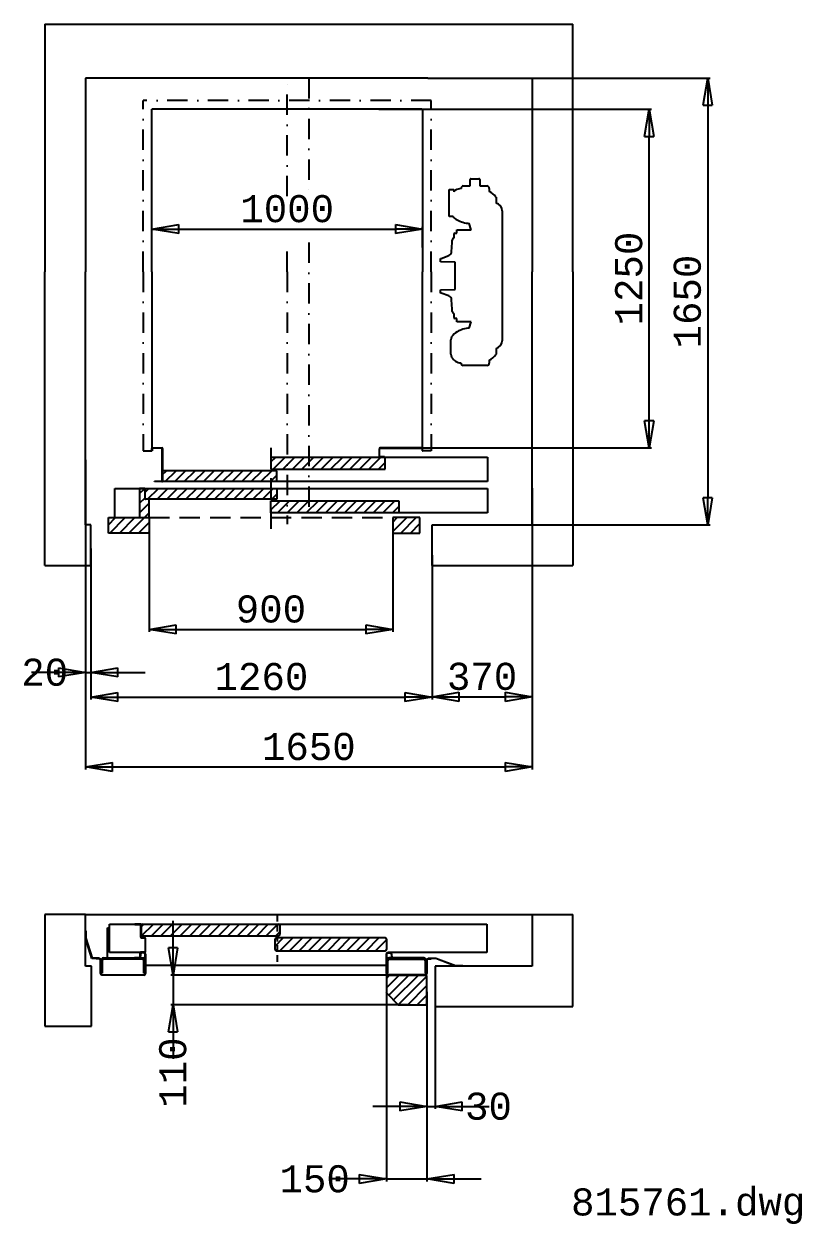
# Model space of a CAD drawing. Extents: x 66121 to 89453, y -8534 to 10021.
# Drawn here: x 76638 to 79512, y -7979 to -3547 of the extents above; entities that cross this region are included whole.
import ezdxf

# ---------------------------------------------------------------- set-up
doc = ezdxf.new("R2010")
doc.units = 0
doc.header["$LTSCALE"] = 50
doc.header["$MEASUREMENT"] = 0
doc.linetypes.add('DASHDOT', pattern=[1, 0.5, -0.25, 0, -0.25])
doc.linetypes.add('DASHED', pattern=[0.75, 0.5, -0.25])
doc.layers.get('0').update_dxf_attribs({"linetype": 'CONTINUOUS'})
doc.layers.get('Defpoints').update_dxf_attribs({"linetype": 'CONTINUOUS'})
for name, color, linetype in [('CONT_35', 250, 'CONTINUOUS'), ('CONT_70', 5, 'CONTINUOUS'), ('DASH_35', 30, 'DASHED'), ('DASHD_35', 40, 'DASHDOT'), ('DIM_MM', 7, 'CONTINUOUS'), ('HATCH_35', 6, 'CONTINUOUS'), ('TEXT_50', 7, 'CONTINUOUS')]:
    doc.layers.add(name, color=color, linetype=linetype)
doc.styles.get("Standard").update_dxf_attribs({"font": 'monotxt'})
doc.dimstyles.get("Standard").update_dxf_attribs({"dimscale": 50, "dimtxt": 2, "dimasz": 2, "dimexe": 0.18, "dimexo": 0, "dimgap": 0.5, "dimtad": 1, "dimdec": 0, "dimrnd": 1, "dimzin": 0, "dimdsep": 46, "dimtxsty": 'Standard', "dimblk": 'CLOSED', "dimcen": 0.09, "dimadec": 0, "dimazin": 0, "dimtfac": 1, "dimtdec": 0, "dimtmove": 2, "dimatfit": 0, "dimldrblk": 'CLOSED', "dimfxl": 1, "dimtolj": 1, "dimtzin": 0, "dimarcsym": 0})
pattern_1 = [(45, (70476.264, -51376.39), (-17.67767, 17.67767), [])]
pattern_2 = [(45, (70426.264, -51376.39), (-17.67767, 17.67767), [])]

# ---------------------------------------------------------------- blocks, each defined once
blk = doc.blocks.new('_Closed')
at = {"color": 0, "linetype": 'Continuous', "lineweight": -2}
for p, q in [((-1, 0.167), (0, 0)), ((-1, 0.167), (-1, -0.167)), ((0, 0), (-1, -0.167)), ((0, 0), (-1, 0))]:
    blk.add_line(p, q, dxfattribs=at)
blk = doc.blocks.new('*D189')
at = {"layer": 'Defpoints', "color": 0, "transparency": 16777216}
for p in [(77976.4, -7100), (78126.5, -7121.3), (78126.5, -7812.3)]:
    blk.add_point(p, dxfattribs=at)
at = {"layer": 'DIM_MM', "color": 0, "lineweight": -2, "transparency": 16777216}
for p, q in [((77976.4, -7100), (77976.4, -7821.3)), ((78126.5, -7121.3), (78126.5, -7821.3)), ((77876.4, -7812.3), (77776.4, -7812.3)), ((77976.4, -7812.3), (78126.5, -7812.3)), ((78226.5, -7812.3), (78326.5, -7812.3))]:
    blk.add_line(p, q, dxfattribs=at)
at = {"layer": 'DIM_MM', "color": 0, "lineweight": -2, "transparency": 16777216, "xscale": 100, "yscale": 100, "zscale": 100}
blk.add_blockref('_Closed', (77976.4, -7812.3), dxfattribs=at)
at = {"layer": 'DIM_MM', "color": 0, "lineweight": -2, "transparency": 16777216, "xscale": 100, "yscale": 100, "zscale": 100, "rotation": 180}
blk.add_blockref('_Closed', (78126.5, -7812.3), dxfattribs=at)
at = {"layer": 'DIM_MM', "color": 0, "transparency": 16777216, "insert": (77711.6, -7812.3), "char_height": 100, "attachment_point": 5}
blk.add_mtext('\\A1;150', dxfattribs=at)
blk = doc.blocks.new('*D11')
at = {"layer": 'Defpoints', "color": 0, "transparency": 16777216}
for p in [(78015.2, -7059.2), (77188.8, -7169), (78059.2, -7169)]:
    blk.add_point(p, dxfattribs=at)
at = {"layer": 'DIM_MM', "color": 0, "lineweight": -2, "transparency": 16777216}
for p, q in [((77188.8, -6959.2), (77188.8, -6859.2)), ((78015.2, -7059.2), (77179.8, -7059.2)), ((77188.8, -7059.2), (77188.8, -7169)), ((78059.2, -7169), (77179.8, -7169)), ((77188.8, -7269), (77188.8, -7369))]:
    blk.add_line(p, q, dxfattribs=at)
at = {"layer": 'DIM_MM', "color": 0, "lineweight": -2, "transparency": 16777216, "xscale": 100, "yscale": 100, "zscale": 100}
for p, rotation in [((77188.8, -7059.2), 270), ((77188.8, -7169), 90)]:
    blk.add_blockref('_Closed', p, dxfattribs=dict(at, rotation=rotation))
at = {"layer": 'DIM_MM', "color": 0, "transparency": 16777216, "insert": (77188, -7419.4), "char_height": 100, "attachment_point": 5, "rotation": 90}
blk.add_mtext('\\A1;110', dxfattribs=at)
blk = doc.blocks.new('*D12')
at = {"layer": 'Defpoints', "color": 0, "transparency": 16777216}
for p in [(76865.1, -5155.7), (78515.1, -5260.8), (78515.1, -6290.7)]:
    blk.add_point(p, dxfattribs=at)
at = {"layer": 'DIM_MM', "color": 0, "lineweight": -2, "transparency": 16777216}
for p, q in [((76865.1, -5155.7), (76865.1, -6299.7)), ((78515.1, -5260.8), (78515.1, -6299.7)), ((76965.1, -6290.7), (78415.1, -6290.7))]:
    blk.add_line(p, q, dxfattribs=at)
at = {"layer": 'DIM_MM', "color": 0, "lineweight": -2, "transparency": 16777216, "xscale": 100, "yscale": 100, "zscale": 100, "rotation": 180}
blk.add_blockref('_Closed', (76865.1, -6290.7), dxfattribs=at)
at = {"layer": 'DIM_MM', "color": 0, "lineweight": -2, "transparency": 16777216, "xscale": 100, "yscale": 100, "zscale": 100}
blk.add_blockref('_Closed', (78515.1, -6290.7), dxfattribs=at)
at = {"layer": 'DIM_MM', "color": 0, "transparency": 16777216, "insert": (77690.1, -6215.7), "char_height": 100, "attachment_point": 5}
blk.add_mtext('\\A1;1650', dxfattribs=at)
blk = doc.blocks.new('*D13')
at = {"layer": 'Defpoints', "color": 0, "transparency": 16777216}
for p in [(76885.1, -5483.2), (78145.1, -5508.7), (78145.1, -6032.3)]:
    blk.add_point(p, dxfattribs=at)
at = {"layer": 'DIM_MM', "color": 0, "lineweight": -2, "transparency": 16777216}
for p, q in [((76885.1, -5483.2), (76885.1, -6041.3)), ((78145.1, -5508.7), (78145.1, -6041.3)), ((76985.1, -6032.3), (78045.1, -6032.3))]:
    blk.add_line(p, q, dxfattribs=at)
at = {"layer": 'DIM_MM', "color": 0, "lineweight": -2, "transparency": 16777216, "xscale": 100, "yscale": 100, "zscale": 100, "rotation": 180}
blk.add_blockref('_Closed', (76885.1, -6032.3), dxfattribs=at)
at = {"layer": 'DIM_MM', "color": 0, "lineweight": -2, "transparency": 16777216, "xscale": 100, "yscale": 100, "zscale": 100}
blk.add_blockref('_Closed', (78145.1, -6032.3), dxfattribs=at)
at = {"layer": 'DIM_MM', "color": 0, "transparency": 16777216, "insert": (77515.1, -5957.3), "char_height": 100, "attachment_point": 5}
blk.add_mtext('\\A1;1260', dxfattribs=at)
blk = doc.blocks.new('*D14')
at = {"layer": 'Defpoints', "color": 0, "transparency": 16777216}
for p in [(77100.1, -5397.5), (78000.1, -5396.5), (78000.1, -5782.8)]:
    blk.add_point(p, dxfattribs=at)
at = {"layer": 'DIM_MM', "color": 0, "lineweight": -2, "transparency": 16777216}
for p, q in [((77100.1, -5397.5), (77100.1, -5791.8)), ((78000.1, -5396.5), (78000.1, -5791.8)), ((77200.1, -5782.8), (77900.1, -5782.8))]:
    blk.add_line(p, q, dxfattribs=at)
at = {"layer": 'DIM_MM', "color": 0, "lineweight": -2, "transparency": 16777216, "xscale": 100, "yscale": 100, "zscale": 100, "rotation": 180}
blk.add_blockref('_Closed', (77100.1, -5782.8), dxfattribs=at)
at = {"layer": 'DIM_MM', "color": 0, "lineweight": -2, "transparency": 16777216, "xscale": 100, "yscale": 100, "zscale": 100}
blk.add_blockref('_Closed', (78000.1, -5782.8), dxfattribs=at)
at = {"layer": 'DIM_MM', "color": 0, "transparency": 16777216, "insert": (77550.1, -5707.8), "char_height": 100, "attachment_point": 5}
blk.add_mtext('\\A1;900', dxfattribs=at)
blk = doc.blocks.new('*D15')
at = {"layer": 'Defpoints', "color": 0, "transparency": 16777216}
for p in [(78110.1, -4304.3), (78110.1, -4372.1), (77110.1, -4447.8)]:
    blk.add_point(p, dxfattribs=at)
at = {"layer": 'DIM_MM', "color": 0, "lineweight": -2, "transparency": 16777216}
for p, q in [((77110.1, -4447.8), (77110.1, -4295.3)), ((78110.1, -4372.1), (78110.1, -4295.3)), ((77210.1, -4304.3), (78010.1, -4304.3))]:
    blk.add_line(p, q, dxfattribs=at)
at = {"layer": 'DIM_MM', "color": 0, "lineweight": -2, "transparency": 16777216, "xscale": 100, "yscale": 100, "zscale": 100, "rotation": 180}
blk.add_blockref('_Closed', (77110.1, -4304.3), dxfattribs=at)
at = {"layer": 'DIM_MM', "color": 0, "lineweight": -2, "transparency": 16777216, "xscale": 100, "yscale": 100, "zscale": 100}
blk.add_blockref('_Closed', (78110.1, -4304.3), dxfattribs=at)
at = {"layer": 'DIM_MM', "color": 0, "transparency": 16777216, "insert": (77610.1, -4229.3), "char_height": 100, "attachment_point": 5}
blk.add_mtext('\\A1;1000', dxfattribs=at)
blk = doc.blocks.new('*D16')
at = {"layer": 'Defpoints', "color": 0, "transparency": 16777216}
for p in [(76865.1, -5396.7), (76885.1, -5546.7), (76885.1, -5941.4)]:
    blk.add_point(p, dxfattribs=at)
at = {"layer": 'DIM_MM', "color": 0, "lineweight": -2, "transparency": 16777216}
for p, q in [((76865.1, -5396.7), (76865.1, -5950.4)), ((76885.1, -5546.7), (76885.1, -5950.4)), ((76765.1, -5941.4), (76665.1, -5941.4)), ((76865.1, -5941.4), (76885.1, -5941.4)), ((76985.1, -5941.4), (77085.1, -5941.4))]:
    blk.add_line(p, q, dxfattribs=at)
at = {"layer": 'DIM_MM', "color": 0, "lineweight": -2, "transparency": 16777216, "xscale": 100, "yscale": 100, "zscale": 100}
blk.add_blockref('_Closed', (76865.1, -5941.4), dxfattribs=at)
at = {"layer": 'DIM_MM', "color": 0, "lineweight": -2, "transparency": 16777216, "xscale": 100, "yscale": 100, "zscale": 100, "rotation": 180}
blk.add_blockref('_Closed', (76885.1, -5941.4), dxfattribs=at)
at = {"layer": 'DIM_MM', "color": 0, "transparency": 16777216, "insert": (76714.2, -5941.4), "char_height": 100, "attachment_point": 5}
blk.add_mtext('\\A1;20', dxfattribs=at)
blk = doc.blocks.new('*D45')
at = {"layer": 'Defpoints', "color": 0, "transparency": 16777216}
for p in [(78126.5, -7149.7), (78156.8, -7144.1), (78156.8, -7544.1)]:
    blk.add_point(p, dxfattribs=at)
at = {"layer": 'DIM_MM', "color": 0, "lineweight": -2, "transparency": 16777216}
for p, q in [((78126.5, -7149.7), (78126.5, -7553.1)), ((78156.8, -7144.1), (78156.8, -7553.1)), ((78026.5, -7544.1), (77926.5, -7544.1)), ((78126.5, -7544.1), (78156.8, -7544.1)), ((78256.8, -7544.1), (78356.8, -7544.1))]:
    blk.add_line(p, q, dxfattribs=at)
at = {"layer": 'DIM_MM', "color": 0, "lineweight": -2, "transparency": 16777216, "xscale": 100, "yscale": 100, "zscale": 100}
blk.add_blockref('_Closed', (78126.5, -7544.1), dxfattribs=at)
at = {"layer": 'DIM_MM', "color": 0, "lineweight": -2, "transparency": 16777216, "xscale": 100, "yscale": 100, "zscale": 100, "rotation": 180}
blk.add_blockref('_Closed', (78156.8, -7544.1), dxfattribs=at)
at = {"layer": 'DIM_MM', "color": 0, "transparency": 16777216, "insert": (78353.7, -7544.1), "char_height": 100, "attachment_point": 5}
blk.add_mtext('\\A1;30', dxfattribs=at)
blk = doc.blocks.new('*D46')
at = {"layer": 'Defpoints', "color": 0, "transparency": 16777216}
for p in [(78250.6, -3746.7), (78341.4, -5396.7), (79163.8, -5396.7)]:
    blk.add_point(p, dxfattribs=at)
at = {"layer": 'DIM_MM', "color": 0, "lineweight": -2, "transparency": 16777216}
for p, q in [((78250.6, -3746.7), (79172.8, -3746.7)), ((79163.8, -3846.7), (79163.8, -5296.7)), ((78341.4, -5396.7), (79172.8, -5396.7))]:
    blk.add_line(p, q, dxfattribs=at)
at = {"layer": 'DIM_MM', "color": 0, "lineweight": -2, "transparency": 16777216, "xscale": 100, "yscale": 100, "zscale": 100}
for p, rotation in [((79163.8, -3746.7), 90), ((79163.8, -5396.7), 270)]:
    blk.add_blockref('_Closed', p, dxfattribs=dict(at, rotation=rotation))
at = {"layer": 'DIM_MM', "color": 0, "transparency": 16777216, "insert": (79088.8, -4571.7), "char_height": 100, "attachment_point": 5, "rotation": 90}
blk.add_mtext('\\A1;1650', dxfattribs=at)
blk = doc.blocks.new('*D47')
at = {"layer": 'Defpoints', "color": 0, "transparency": 16777216}
for p in [(77948.2, -3861.7), (78947.4, -3861.7), (77985.4, -5111.7)]:
    blk.add_point(p, dxfattribs=at)
at = {"layer": 'DIM_MM', "color": 0, "lineweight": -2, "transparency": 16777216}
for p, q in [((77948.2, -3861.7), (78956.4, -3861.7)), ((78947.4, -5011.7), (78947.4, -3961.7)), ((77985.4, -5111.7), (78956.4, -5111.7))]:
    blk.add_line(p, q, dxfattribs=at)
at = {"layer": 'DIM_MM', "color": 0, "lineweight": -2, "transparency": 16777216, "xscale": 100, "yscale": 100, "zscale": 100}
for p, rotation in [((78947.4, -3861.7), 90), ((78947.4, -5111.7), 270)]:
    blk.add_blockref('_Closed', p, dxfattribs=dict(at, rotation=rotation))
at = {"layer": 'DIM_MM', "color": 0, "transparency": 16777216, "insert": (78872.4, -4486.7), "char_height": 100, "attachment_point": 5, "rotation": 90}
blk.add_mtext('\\A1;1250', dxfattribs=at)
blk = doc.blocks.new('*D48')
at = {"layer": 'Defpoints', "color": 0, "transparency": 16777216}
for p in [(78515.1, -5282.5), (78145.1, -5534.1), (78515.1, -6031.6)]:
    blk.add_point(p, dxfattribs=at)
at = {"layer": 'DIM_MM', "color": 0, "lineweight": -2, "transparency": 16777216}
for p, q in [((78515.1, -5282.5), (78515.1, -6040.6)), ((78145.1, -5534.1), (78145.1, -6040.6)), ((78245.1, -6031.6), (78415.1, -6031.6))]:
    blk.add_line(p, q, dxfattribs=at)
at = {"layer": 'DIM_MM', "color": 0, "lineweight": -2, "transparency": 16777216, "xscale": 100, "yscale": 100, "zscale": 100, "rotation": 180}
blk.add_blockref('_Closed', (78145.1, -6031.6), dxfattribs=at)
at = {"layer": 'DIM_MM', "color": 0, "lineweight": -2, "transparency": 16777216, "xscale": 100, "yscale": 100, "zscale": 100}
blk.add_blockref('_Closed', (78515.1, -6031.6), dxfattribs=at)
at = {"layer": 'DIM_MM', "color": 0, "transparency": 16777216, "insert": (78330.1, -5956.6), "char_height": 100, "attachment_point": 5}
blk.add_mtext('\\A1;370', dxfattribs=at)

msp = doc.modelspace()

# ---------------------------------------------------------------- hatches: boundary and pattern name
at = {"layer": 'HATCH_35'}
h = msp.add_hatch(dxfattribs=at)
h.set_pattern_fill('ANSI31', color=256, scale=200, style=0)
h.set_pattern_definition(pattern_1)
h.paths.add_polyline_path([(77610.1, -5351.7), (77610.1, -5307.3), (77550.1, -5307.3), (77550.1, -5351.7)])
h.paths.add_polyline_path([(77690.1, -5351.7), (77690.1, -5307.3), (77610.1, -5307.3), (77610.1, -5351.7)])
h.paths.add_polyline_path([(77690.1, -5307.3), (77690.1, -5351.7), (78022.1, -5351.7), (78022.1, -5307.3)])
h.paths.add_polyline_path([(77610.1, -5191.1), (77610.1, -5146.7), (77550.1, -5146.7), (77550.1, -5191.1)])
h.paths.add_polyline_path([(77690.1, -5191.1), (77690.1, -5146.7), (77610.1, -5146.7), (77610.1, -5191.1)])
h.paths.add_polyline_path([(77690.1, -5146.7), (77690.1, -5191.1), (77972.1, -5191.1), (77972.1, -5146.7)])
h = msp.add_hatch(dxfattribs=at)
h.set_pattern_fill('ANSI31', color=256, scale=200, style=0)
h.set_pattern_definition(pattern_1)
h.paths.add_polyline_path([(77150.1, -5196.7), (77150.1, -5236.7), (77550.1, -5236.7), (77550.1, -5196.7)])
h.paths.add_polyline_path([(77572.1, -5196.7), (77550.1, -5196.7), (77550.1, -5236.7), (77572.1, -5236.7)])
h.paths.add_polyline_path([(77550.1, -5301.7), (77572.1, -5301.7), (77572.1, -5261.7), (77550.1, -5261.7)])
h.paths.add_polyline_path([(77550.1, -5301.7), (77550.1, -5261.7), (77085.1, -5261.7), (77085.1, -5300.1, 0.414214), (77086.7, -5301.7), (77097.5, -5301.7, -0.414214), (77100.1, -5304.3), (77100.1, -5301.7)])
h = msp.add_hatch(dxfattribs=at)
h.set_pattern_fill('ANSI31', color=256, scale=200, style=0)
h.set_pattern_definition(pattern_2)
h.paths.add_polyline_path([(77100.1, -5304.3, 0.414214), (77097.5, -5301.7), (77086.7, -5301.7, -0.414213), (77085.1, -5300.1), (77085.1, -5300.1), (77085.1, -5264.3, 0.414214), (77082.5, -5261.7), (77065.1, -5261.7), (77065.1, -5369.7), (77100.1, -5369.7)])
h = msp.add_hatch(dxfattribs=at)
h.set_pattern_fill('ANSI31', color=256, scale=200, style=0)
h.set_pattern_definition(pattern_2)
h.paths.add_polyline_path([(77100.1, -5426.7), (77100.1, -5369.7), (77065.1, -5369.7), (76950.1, -5369.7), (76950.1, -5426.7)])
h = msp.add_hatch(dxfattribs=at)
h.set_pattern_fill('ANSI31', color=256, scale=200, style=0)
h.set_pattern_definition(pattern_1)
h.paths.add_polyline_path([(78000.1, -5426.7), (78100.1, -5426.7), (78100.1, -5369.7), (78000.1, -5369.7)])
h = msp.add_hatch(dxfattribs=at)
h.set_pattern_fill('ANSI31', color=256, scale=200, style=0)
h.set_pattern_definition(pattern_1)
h.paths.add_polyline_path([(77572.6, -6915.2), (77577, -6915.2, 0.414214), (77582.6, -6909.7), (77582.6, -6876.4, 0.414214), (77577, -6870.9), (77572.6, -6870.9)])
h.paths.add_polyline_path([(77072.2, -6876.4, -0.414214), (77077.8, -6870.9), (77572.6, -6870.9), (77572.6, -6915.2), (77077.8, -6915.2, -0.414214), (77072.2, -6909.7)])
h = msp.add_hatch(dxfattribs=at)
h.set_pattern_fill('ANSI31', color=256, scale=200, style=0)
h.set_pattern_definition(pattern_1)
edge = h.paths.add_edge_path()
edge.add_arc((77972, -6926.3), 5.54, 0, 90)
edge.add_line((77972, -6920.7), (77570.9, -6920.7))
edge.add_arc((77570.9, -6926.3), 5.54, 90, 180)
edge.add_line((77565.4, -6926.3), (77565.4, -6965.1))
edge.add_arc((77570.9, -6965.1), 5.54, 180, 270)
edge.add_line((77570.9, -6970.6), (77972, -6970.6))
edge.add_arc((77972, -6965.1), 5.54, 270, 360)
edge.add_line((77977.5, -6965.1), (77977.5, -6926.3))
h = msp.add_hatch(dxfattribs=at)
h.set_pattern_fill('ANSI31', color=256, scale=200, style=0)
h.set_pattern_definition(pattern_1)
edge = h.paths.add_edge_path()
edge.add_arc((78122.1, -7164.6), 4.43, 270, 360)
edge.add_line((78126.5, -7164.6), (78126.5, -7063.7))
edge.add_arc((78122.1, -7063.7), 4.43, 0, 90)
edge.add_line((78122.1, -7059.2), (77980.8, -7059.2))
edge.add_arc((77980.8, -7063.7), 4.43, 90, 180)
edge.add_line((77976.4, -7063.7), (77976.4, -7122.9))
edge.add_arc((77980.8, -7122.9), 4.43, 180, 225)
edge.add_line((77977.7, -7126), (78019.4, -7167.7))
edge.add_arc((78022.5, -7164.6), 4.43, 225, 270)
edge.add_line((78022.5, -7169), (78122.1, -7169))
h.paths.add_polyline_path([(77553.3, -7887.3), (77870, -7887.3), (77870, -7737.3), (77553.3, -7737.3)], flags=9)

# ---------------------------------------------------------------- linework, layer by layer
at = {"layer": 'CONT_35', "ltscale": 3}
for p, q in [((78107.1, -3861.7), (77110.1, -3861.7)), ((77110.1, -4461.7), (77110.1, -3861.7)), ((78110.1, -3861.7), (78110.1, -4461.7)), ((78285.9, -4144.7), (78285.9, -4121.2)), ((78288.9, -4118.2), (78318.6, -4118.2)), ((78321.6, -4121.2), (78321.6, -4144.7)), ((78208.1, -4158.2), (78225.6, -4158.2)), ((78208.1, -4257.7), (78208.1, -4158.2)), ((78225.6, -4158.2), (78225.6, -4166)), ((78231.8, -4160.7), (78231.8, -4160.7)), ((78252.4, -4154.2), (78252.4, -4154.2)), ((78260.6, -4144.7), (78285.9, -4144.7)), ((78321.6, -4144.7), (78348.3, -4144.7)), ((78348.3, -4144.7), (78348.3, -4144.7)), ((78356.7, -4154.2), (78356.7, -4165.2)), ((78380.6, -4185.9), (78382.5, -4186.5)), ((78382.5, -4186.5), (78382.5, -4208.2)), ((78404.1, -4236.6), (78404.1, -4716.3)), ((78222.8, -4257.7), (78208.1, -4257.7)), ((78289.8, -4306.5), (78282.8, -4283.4)), ((78226.6, -4336.6), (78226.6, -4321.9)), ((78229.6, -4318.9), (78236.6, -4318.9)), ((78236.6, -4306.5), (78289.8, -4306.5)), ((78236.6, -4318.9), (78236.6, -4306.5)), ((78217.5, -4387.7), (78220.1, -4353.5)), ((78220.1, -4353.5), (78220.1, -4344.5)), ((78176.6, -4412.5), (78179.5, -4412.4)), ((78176.6, -4424.5), (78176.6, -4412.5)), ((78230.1, -4426), (78176.6, -4424.5)), ((78179.5, -4412.4), (78207.5, -4402)), ((78230.1, -4526.9), (78230.1, -4426)), ((77110.1, -4461.7), (77110.1, -5111.7)), ((78110.1, -5111.7), (78110.1, -4461.7)), ((78176.6, -4528.5), (78230.1, -4526.9)), ((78176.6, -4540.5), (78176.6, -4528.5)), ((78179.5, -4540.5), (78176.6, -4540.5)), ((78207.5, -4550.9), (78179.5, -4540.5)), ((78220.1, -4599.5), (78217.5, -4565.2)), ((78220.1, -4608.5), (78220.1, -4599.5)), ((78226.6, -4631), (78226.6, -4616.3)), ((78236.6, -4634), (78229.6, -4634)), ((78236.6, -4646.4), (78236.6, -4634)), ((78289.8, -4646.4), (78236.6, -4646.4)), ((78282.8, -4669.5), (78289.8, -4646.4)), ((78215.1, -4765.7), (78215.1, -4713.4)), ((78382.5, -4766.5), (78380.6, -4767)), ((78382.5, -4744.7), (78382.5, -4766.5)), ((78348.3, -4808.3), (78260.6, -4808.2)), ((78356.7, -4787.7), (78356.7, -4798.7)), ((77110.1, -5122.7), (77110.1, -5114.7)), ((77111.6, -5122.7), (77110.1, -5122.7)), ((77111.6, -5114.8), (77111.6, -5122.7)), ((77113.1, -5111.7), (77147, -5111.7)), ((77147, -5113.2), (77113.2, -5113.2)), ((77148.6, -5233.6), (77148.6, -5114.8)), ((77150.1, -5114.8), (77150.1, -5142.6)), ((77950.1, -5114.8), (77950.1, -5143.6)), ((77951.6, -5143.6), (77951.6, -5114.8)), ((78107.1, -5111.7), (77953.2, -5111.7)), ((77953.2, -5113.2), (78107, -5113.2)), ((78108.6, -5114.8), (78108.6, -5122.7)), ((78108.6, -5122.7), (78110.1, -5122.7)), ((78110.1, -5122.7), (78110.1, -5114.7)), ((77550.1, -5146.7), (77550.1, -5191.1)), ((77970.1, -5145.2), (77953.2, -5145.2)), ((77953.2, -5146.7), (77970.1, -5146.7)), ((77970.1, -5146.7), (77970.1, -5145.2)), ((77972.1, -5191.1), (77972.1, -5146.7)), ((78350.1, -5146.7), (78350.1, -5236.7)), ((77572.1, -5196.7), (77150.1, -5196.7)), ((77150.1, -5201.7), (77150.1, -5231.1)), ((77550.1, -5191.1), (77972.1, -5191.1)), ((77572.1, -5236.7), (77572.1, -5196.7)), ((76973.1, -5369.7), (76973.1, -5261.7)), ((77082.5, -5261.7), (77065.1, -5261.7)), ((77065.1, -5261.7), (77065.1, -5369.7)), ((77085.1, -5300.1), (77085.1, -5261.7)), ((77120.1, -5235.2), (77147, -5235.2)), ((77120.1, -5236.7), (77120.1, -5235.2)), ((77147.1, -5236.7), (77120.1, -5236.7)), ((77572.1, -5261.7), (77572.1, -5301.7)), ((78350.1, -5261.7), (78350.1, -5351.7)), ((77097.5, -5301.7), (77086.7, -5301.7)), ((77572.1, -5301.7), (77100.1, -5301.7)), ((77550.1, -5307.3), (78022.1, -5307.3)), ((77550.1, -5351.7), (77550.1, -5307.3)), ((78022.1, -5307.3), (78022.1, -5351.7)), ((76950.1, -5426.7), (76950.1, -5369.7)), ((77100.1, -5369.7), (77100.1, -5426.7)), ((78100.1, -5369.7), (78000.1, -5369.7)), ((78000.1, -5369.7), (78000.1, -5426.7)), ((78100.1, -5426.7), (78100.1, -5369.7)), ((77100.1, -5426.7), (76950.1, -5426.7)), ((78000.1, -5426.7), (78100.1, -5426.7))]:
    msp.add_line(p, q, dxfattribs=at)
at = {"layer": 'CONT_35'}
for p, q in [((76865.1, -6835.8), (78515.1, -6835.8)), ((76865.1, -6923.4), (76865.1, -6895.7)), ((76865.1, -6895.7), (76866.7, -6895.7)), ((76866.7, -6895.7), (76866.7, -6923.5)), ((76945.9, -6996.1), (76945.9, -6885.3)), ((76945.9, -6885.3), (76953.7, -6885.3)), ((76953.7, -6870.9), (78348.1, -6870.9)), ((76953.7, -6976.1), (76953.7, -6870.9)), ((77067.1, -6870.9), (77047.9, -6870.9)), ((77047.9, -6870.9), (77047.9, -6872)), ((77047.9, -6872), (77067.1, -6872)), ((77068.9, -6873.8), (77068.9, -6919)), ((77070, -6919), (77070, -6873.8)), ((77072.2, -6909.7), (77072.2, -6876.4)), ((77077.8, -6870.9), (77577, -6870.9)), ((77582.6, -6876.4), (77582.6, -6909.7)), ((78348.1, -6870.9), (78348.1, -6976.1)), ((76888.1, -6998.3), (76865.1, -6923.4)), ((76866.7, -6923.5), (76889.3, -6996.6)), ((77083.8, -6920.7), (77071.8, -6920.7)), ((77071.8, -6921.8), (77083.8, -6921.8)), ((77577, -6915.2), (77077.8, -6915.2)), ((77085.5, -6923.6), (77085.5, -6973.3)), ((77086.6, -6973.3), (77086.6, -6923.6)), ((77565.4, -6965.1), (77565.4, -6926.3)), ((77570.9, -6920.7), (77972, -6920.7)), ((77977.5, -6926.3), (77977.5, -6965.1)), ((76915.3, -6998.3), (76888.1, -6998.3)), ((76915.3, -6996.6), (76889.3, -6996.6)), ((76905, -6999.4), (76905, -6998.3)), ((76905, -6998.3), (76916, -6998.3)), ((76916, -6999.4), (76905, -6999.4)), ((76915.3, -6996.6), (76915.3, -6998.3)), ((76931.5, -6996.1), (77076.7, -6996.1)), ((77076.7, -7000.5), (76931.5, -7000.5)), ((77066.4, -6976.1), (76953.7, -6976.1)), ((77045.7, -6995), (77062.3, -6995)), ((77045.7, -6996.1), (77045.7, -6995)), ((77062.3, -6996.1), (77045.7, -6996.1)), ((77062.3, -6996.1), (77045.7, -6996.1)), ((77065.6, -6978.4), (77065.6, -6990.5)), ((77065.6, -6990.5), (77066.7, -6990.5)), ((77066.7, -6990.5), (77066.7, -6978.4)), ((77066.7, -6990.5), (77066.7, -6981.7)), ((77067.8, -6981.7), (77067.8, -6990.5)), ((77083.8, -6975), (77068.9, -6975)), ((77068.9, -6976.1), (77083.8, -6976.1)), ((77068.9, -6976.1), (77083.8, -6976.1)), ((77072.2, -6976.1), (77081.1, -6976.1)), ((77081.1, -6977.2), (77072.2, -6977.2)), ((77085.5, -7053.7), (77085.5, -6981.7)), ((77086.6, -6981.7), (77086.6, -7053.7)), ((77972, -6970.6), (77570.9, -6970.6)), ((77976.4, -6981.7), (77976.4, -7053.7)), ((77977.5, -7053.7), (77977.5, -6981.7)), ((78348.1, -6976.1), (77981.9, -6976.1)), ((77990.8, -6976.1), (77981.9, -6976.1)), ((77981.9, -6977.2), (77990.8, -6977.2)), ((78115.5, -6996.1), (77986.3, -6996.1)), ((77986.3, -7000.5), (78115.5, -7000.5)), ((77995.2, -6981.7), (77995.2, -6990.5)), ((77996.3, -6990.5), (77996.3, -6981.7)), ((78017.4, -6995), (78000.7, -6995)), ((78000.7, -6996.1), (78017.4, -6996.1)), ((78017.4, -6996.1), (78017.4, -6995)), ((78131, -6996.6), (78158.7, -6996.6)), ((78131, -6998.3), (78131, -6996.6)), ((78158.7, -6998.3), (78131, -6998.3)), ((78142.1, -6998.3), (78131, -6998.3)), ((78131, -6999.4), (78142.1, -6999.4)), ((78142.1, -6999.4), (78142.1, -6998.3)), ((78158.7, -6996.6), (78232, -7024.3)), ((78232, -7026), (78158.7, -6998.3)), ((76920.5, -7053.7), (76920.5, -7003.8)), ((76921.6, -7003.8), (76921.6, -7053.7)), ((76922.7, -7052.6), (76922.7, -7004.9)), ((76927.1, -7004.9), (76927.1, -7052.6)), ((77081.1, -7052.6), (77081.1, -7004.9)), ((77085.5, -7004.9), (77085.5, -7052.6)), ((77086.6, -7023.2), (77976.4, -7023.2)), ((77977.5, -7004.9), (77977.5, -7052.6)), ((77981.9, -7052.6), (77981.9, -7004.9)), ((78119.9, -7004.9), (78119.9, -7052.6)), ((78124.3, -7052.6), (78124.3, -7004.9)), ((78125.4, -7003.8), (78125.4, -7053.7)), ((78126.5, -7053.7), (78126.5, -7003.8)), ((78232, -7024.3), (78259.6, -7024.3)), ((78259.6, -7026), (78232, -7026)), ((78259.6, -7026), (78259.6, -7024.3)), ((76927.1, -7052.6), (76922.7, -7052.6)), ((76926, -7058.1), (77081.1, -7058.1)), ((77081.1, -7059.2), (76926, -7059.2)), ((77085.5, -7052.6), (77081.1, -7052.6)), ((77976.4, -7063.7), (77976.4, -7122.9)), ((77977.5, -7052.6), (77981.9, -7052.6)), ((77980.8, -7059.2), (78122.1, -7059.2)), ((78121, -7058.1), (77981.9, -7058.1)), ((77981.9, -7059.2), (78122.1, -7059.2)), ((78119.9, -7052.6), (78124.3, -7052.6)), ((78126.5, -7164.6), (78126.5, -7063.7)), ((77977.7, -7126), (78019.4, -7167.7)), ((78022.5, -7169), (78122.1, -7169))]:
    msp.add_line(p, q, dxfattribs=at)
at = {"layer": 'CONT_35', "ltscale": 3}
for points in [[(77150.1, -5124.7), (77150.1, -5196.7), (77150.1, -5236.7)], [(77550.1, -5146.7), (77972.1, -5146.7), (78350.1, -5146.7)], [(76973.1, -5261.7), (77065.1, -5261.7), (77082.5, -5261.7), (77085.1, -5261.7), (77572.1, -5261.7), (78350.1, -5261.7)], [(78350.1, -5236.7), (77572.1, -5236.7), (77150.1, -5236.7)], [(77100.1, -5369.7), (77100.1, -5304.3), (77100.1, -5301.7)], [(78350.1, -5351.7), (78022.1, -5351.7), (77550.1, -5351.7)], [(76950.1, -5369.7), (76973.1, -5369.7), (77065.1, -5369.7), (77100.1, -5369.7)]]:
    msp.add_lwpolyline(points, dxfattribs=at)
for centre, radius, start, end in [((78288.9, -4121.2), 3, 90, 180), ((78318.6, -4121.2), 3, 0, 90), ((78264.6, -4204.9), 55.1, 126.6176, 135.0158), ((78255.3, -4200), 45.8, 93.7195, 120.9226), ((78262.1, -4154.2), 9.69, 98.41, 179.961), ((78347, -4154.2), 9.69, 0, 82.2138), ((78335.9, -4213.4), 52.5, 31.5725, 66.646), ((78374.6, -4236.6), 29.5, 0, 74.6154), ((78264.6, -4221.8), 55.1, 220.6842, 240.6322), ((78295.3, -4160.3), 123.8, 242.2251, 264.234), ((78228.1, -4344.5), 8, 100.8069, 180), ((78229.6, -4321.9), 3, 90, 180), ((78200.6, -4386.5), 17, 293.9822, 355.7487), ((78200.6, -4566.5), 17, 4.2513, 66.0178), ((78228.1, -4608.5), 8, 180, 259.1931), ((78229.6, -4631), 3, 180, 270), ((78264.6, -4731.1), 55.1, 119.3678, 148.4367), ((78295.3, -4792.6), 123.8, 95.766, 117.7749), ((78242.9, -4713.9), 27.7, 155.3135, 179.0898), ((78374.6, -4716.3), 29.5, 285.3846, 0), ((78242.9, -4765.3), 27.7, 180.9102, 204.6865), ((78264.6, -4748), 55.1, 211.5633, 233.3824), ((78335.9, -4739.5), 52.5, 293.354, 328.4275), ((78255.3, -4752.9), 45.8, 239.0774, 266.3482), ((78262.1, -4798.7), 9.69, 179.961, 261.59), ((78347, -4798.7), 9.69, 277.7862, 0), ((77113.1, -5114.7), 3, 90, 180), ((77113.2, -5114.8), 1.6, 90, 180), ((77147, -5114.8), 3.1, 0, 90), ((77147, -5114.8), 1.6, 0, 90), ((77953.2, -5114.8), 3.1, 90, 180), ((77953.2, -5114.8), 1.6, 90, 180), ((78107, -5114.8), 1.6, 0, 90), ((78107.1, -5114.7), 3, 0, 90), ((77953.2, -5143.6), 3.1, 180, 270), ((77953.2, -5143.6), 1.6, 180, 270), ((77082.5, -5264.3), 2.6, 0, 90), ((77147, -5233.6), 1.6, 270, 0), ((77147.1, -5233.7), 3, 270, 0), ((77086.7, -5300.1), 1.6, 180, 270), ((77097.5, -5304.3), 2.6, 0, 90)]:
    msp.add_arc(centre, radius, start, end, dxfattribs=at)
at = {"layer": 'CONT_35'}
for centre, radius, start, end in [((77067.1, -6873.8), 2.88, 0, 90), ((77067.1, -6873.8), 1.77, 0, 90), ((77077.8, -6876.4), 5.54, 90, 180), ((77077.8, -6909.7), 5.54, 180, 270), ((77577, -6876.4), 5.54, 0, 90), ((77577, -6909.7), 5.54, 270, 0), ((77071.8, -6919), 2.88, 180, 270), ((77071.8, -6919), 1.77, 180, 270), ((77083.8, -6923.6), 2.88, 0, 90), ((77083.8, -6923.6), 1.77, 0, 90), ((77570.9, -6926.3), 5.54, 90, 180), ((77972, -6926.3), 5.54, 0, 90), ((76916, -7003.8), 5.54, 0, 90), ((76916, -7003.8), 4.43, 0, 90), ((76931.5, -7004.9), 8.86, 90, 180), ((76931.5, -7004.9), 4.43, 90, 180), ((77062.3, -6990.5), 5.54, 270, 0), ((77062.3, -6990.5), 4.43, 270, 0), ((77068.9, -6978.4), 3.32, 138.1897, 180), ((77068.9, -6978.4), 3.32, 90, 138.1897), ((77072.2, -6981.7), 5.54, 90, 180), ((77068.9, -6978.4), 2.22, 90, 180), ((77072.2, -6981.7), 4.43, 90, 180), ((77076.7, -7004.9), 8.86, 0, 90), ((77076.7, -7004.9), 4.43, 0, 90), ((77081.1, -6981.7), 5.54, 0, 90), ((77081.1, -6981.7), 4.43, 0, 90), ((77083.8, -6973.3), 2.88, 270, 0), ((77083.8, -6973.3), 1.77, 270, 0), ((77570.9, -6965.1), 5.54, 180, 270), ((77972, -6965.1), 5.54, 270, 0), ((77981.9, -6981.7), 5.54, 90, 180), ((77981.9, -6981.7), 4.43, 90, 180), ((77986.3, -7004.9), 8.86, 90, 180), ((77986.3, -7004.9), 4.43, 90, 180), ((77990.8, -6981.7), 5.54, 0, 90), ((77990.8, -6981.7), 4.43, 0, 90), ((78000.7, -6990.5), 5.54, 180, 270), ((78000.7, -6990.5), 4.43, 180, 270), ((78115.5, -7004.9), 8.86, 0, 90), ((78115.5, -7004.9), 4.43, 0, 90), ((78131, -7003.8), 5.54, 90, 180), ((78131, -7003.8), 4.43, 90, 180), ((76926, -7053.7), 5.54, 180, 270), ((76926, -7053.7), 4.43, 180, 270), ((77081.1, -7053.7), 4.43, 270, 0), ((77081.1, -7053.7), 5.54, 270, 0), ((77981.9, -7053.7), 5.54, 180, 270), ((77980.8, -7063.7), 4.43, 90, 180), ((77981.9, -7053.7), 4.43, 180, 270), ((78121, -7053.7), 4.43, 270, 0), ((78121, -7053.7), 5.54, 270, 0), ((78122.1, -7063.7), 4.43, 0, 90), ((77980.8, -7122.9), 4.43, 180, 225), ((78022.5, -7164.6), 4.43, 225, 270), ((78122.1, -7164.6), 4.43, 270, 0)]:
    msp.add_arc(centre, radius, start, end, dxfattribs=at)
at = {"layer": 'CONT_70', "ltscale": 3}
for p, q in [((76715.1, -3546.7), (78130.1, -3546.7)), ((76715.1, -3546.7), (76715.1, -4461.7)), ((78130.1, -3546.7), (78665.1, -3546.7)), ((78665.1, -4461.7), (78665.1, -3546.7)), ((78130.1, -3746.7), (76865.1, -3746.7)), ((76865.1, -3746.7), (76865.1, -4461.7)), ((78130.1, -3746.7), (78515.1, -3746.7)), ((78515.1, -3746.7), (78515.1, -4461.7)), ((76715.1, -5546.7), (76715.1, -4461.7)), ((76865.1, -5396.7), (76865.1, -4461.7)), ((78515.1, -5396.7), (78515.1, -4461.7)), ((78665.1, -4461.7), (78665.1, -5546.7)), ((76885.1, -5396.7), (76865.1, -5396.7)), ((76885.1, -5546.7), (76885.1, -5396.7)), ((78145.1, -5396.7), (78515.1, -5396.7)), ((78145.1, -5546.7), (78145.1, -5396.7)), ((76715.1, -5546.7), (76885.1, -5546.7)), ((78145.1, -5546.7), (78665.1, -5546.7))]:
    msp.add_line(p, q, dxfattribs=at)
at = {"layer": 'CONT_70'}
for p, q in [((76865.1, -6835.8), (76715.1, -6835.8)), ((76715.1, -6835.8), (76715.1, -7247.6)), ((76865.1, -7026), (76865.1, -6835.8)), ((78515.1, -6835.8), (78515.1, -7026)), ((78515.1, -6835.8), (78665.1, -6835.8)), ((78665.1, -7175.6), (78665.1, -6835.8)), ((76887.2, -7026), (76865.1, -7026)), ((76887.2, -7247.6), (76887.2, -7026)), ((78515.1, -7026), (78156.8, -7026)), ((78156.8, -7026), (78156.8, -7175.6)), ((78156.8, -7175.6), (78665.1, -7175.6)), ((76715.1, -7247.6), (76887.2, -7247.6))]:
    msp.add_line(p, q, dxfattribs=at)
at = {"layer": 'DASH_35', "ltscale": 3}
for p, q in [((77550.1, -5111.7), (77550.1, -5426.7)), ((77100.1, -5369.7), (78000.1, -5369.7))]:
    msp.add_line(p, q, dxfattribs=at)
at = {"layer": 'DASH_35'}
msp.add_line((77572.6, -6835.8), (77572.6, -7023.2), dxfattribs=at)
at = {"layer": 'DASHD_35', "ltscale": 3}
for p, q in [((77610.1, -4182.4), (77610.1, -3749.2)), ((77690.1, -3746.7), (77690.1, -4191.7)), ((78142.6, -3829.2), (77077.6, -3829.2)), ((77077.6, -4461.7), (77077.6, -3829.2)), ((78142.6, -4461.7), (78142.6, -3829.2)), ((77610.1, -4461.7), (77610.1, -4351.6)), ((77690.1, -4354.2), (77690.1, -5396.7)), ((77077.6, -4461.7), (77077.6, -5122.7)), ((77610.1, -4461.7), (77610.1, -5394.2)), ((78142.6, -4461.7), (78142.6, -5122.7)), ((77077.6, -5122.7), (77110.1, -5122.7)), ((78142.6, -5122.7), (78110.1, -5122.7))]:
    msp.add_line(p, q, dxfattribs=at)

# ---------------------------------------------------------------- texts
at = {"layer": 'TEXT_50', "insert": (78658.8, -7847.1), "char_height": 100, "width": 2143.84, "attachment_point": 1}
msp.add_mtext('815761.dwg', dxfattribs=at)

# ---------------------------------------------------------------- dimensions: what is measured, and where the dimension line sits
at = {"layer": 'DIM_MM'}
for base, p1, p2, picture, middle in [((79163.8, -5396.7), (78250.6, -3746.7), (78341.4, -5396.7), '*D46', (79088.8, -4571.7)), ((78947.4, -3861.7), (77985.4, -5111.7), (77948.2, -3861.7), '*D47', (78872.4, -4486.7))]:
    dim = msp.add_linear_dim(base=base, p1=p1, p2=p2, angle=90, dimstyle='Standard', dxfattribs=at)
    dim.commit()
    dim.dimension.update_dxf_attribs({"geometry": picture, "text_midpoint": middle})
for base, p1, p2, picture, middle in [((78110.1, -4304.3), (77110.1, -4447.8), (78110.1, -4372.1), '*D15', (77610.1, -4229.3)), ((78515.1, -6290.7), (76865.1, -5155.7), (78515.1, -5260.8), '*D12', (77690.1, -6215.7)), ((78515.1, -6031.6), (78145.1, -5534.1), (78515.1, -5282.5), '*D48', (78330.1, -5956.6)), ((78000.1, -5782.8), (77100.1, -5397.5), (78000.1, -5396.5), '*D14', (77550.1, -5707.8)), ((78145.1, -6032.3), (76885.1, -5483.2), (78145.1, -5508.7), '*D13', (77515.1, -5957.3))]:
    dim = msp.add_linear_dim(base=base, p1=p1, p2=p2, dimstyle='Standard', dxfattribs=at)
    dim.commit()
    dim.dimension.update_dxf_attribs({"geometry": picture, "text_midpoint": middle})
for base, p1, p2, picture, middle in [((76885.1, -5941.4), (76865.1, -5396.7), (76885.1, -5546.7), '*D16', (76714.2, -5941.4)), ((78126.5, -7812.3), (77976.4, -7100), (78126.5, -7121.3), '*D189', (77711.6, -7812.3)), ((78156.8, -7544.1), (78126.5, -7149.7), (78156.8, -7144.1), '*D45', (78353.7, -7544.1))]:
    dim = msp.add_linear_dim(base=base, p1=p1, p2=p2, dimstyle='Standard', dxfattribs=at)
    dim.commit()
    dim.dimension.update_dxf_attribs({"geometry": picture, "text_midpoint": middle, "dimtype": 160})
dim = msp.add_linear_dim(base=(77188.8, -7169), p1=(78015.2, -7059.2), p2=(78059.2, -7169), angle=90, dimstyle='Standard', dxfattribs=at)
dim.commit()
dim.dimension.update_dxf_attribs({"geometry": '*D11', "text_midpoint": (77188, -7419.4), "dimtype": 160})

doc.saveas('drawing.dxf')
